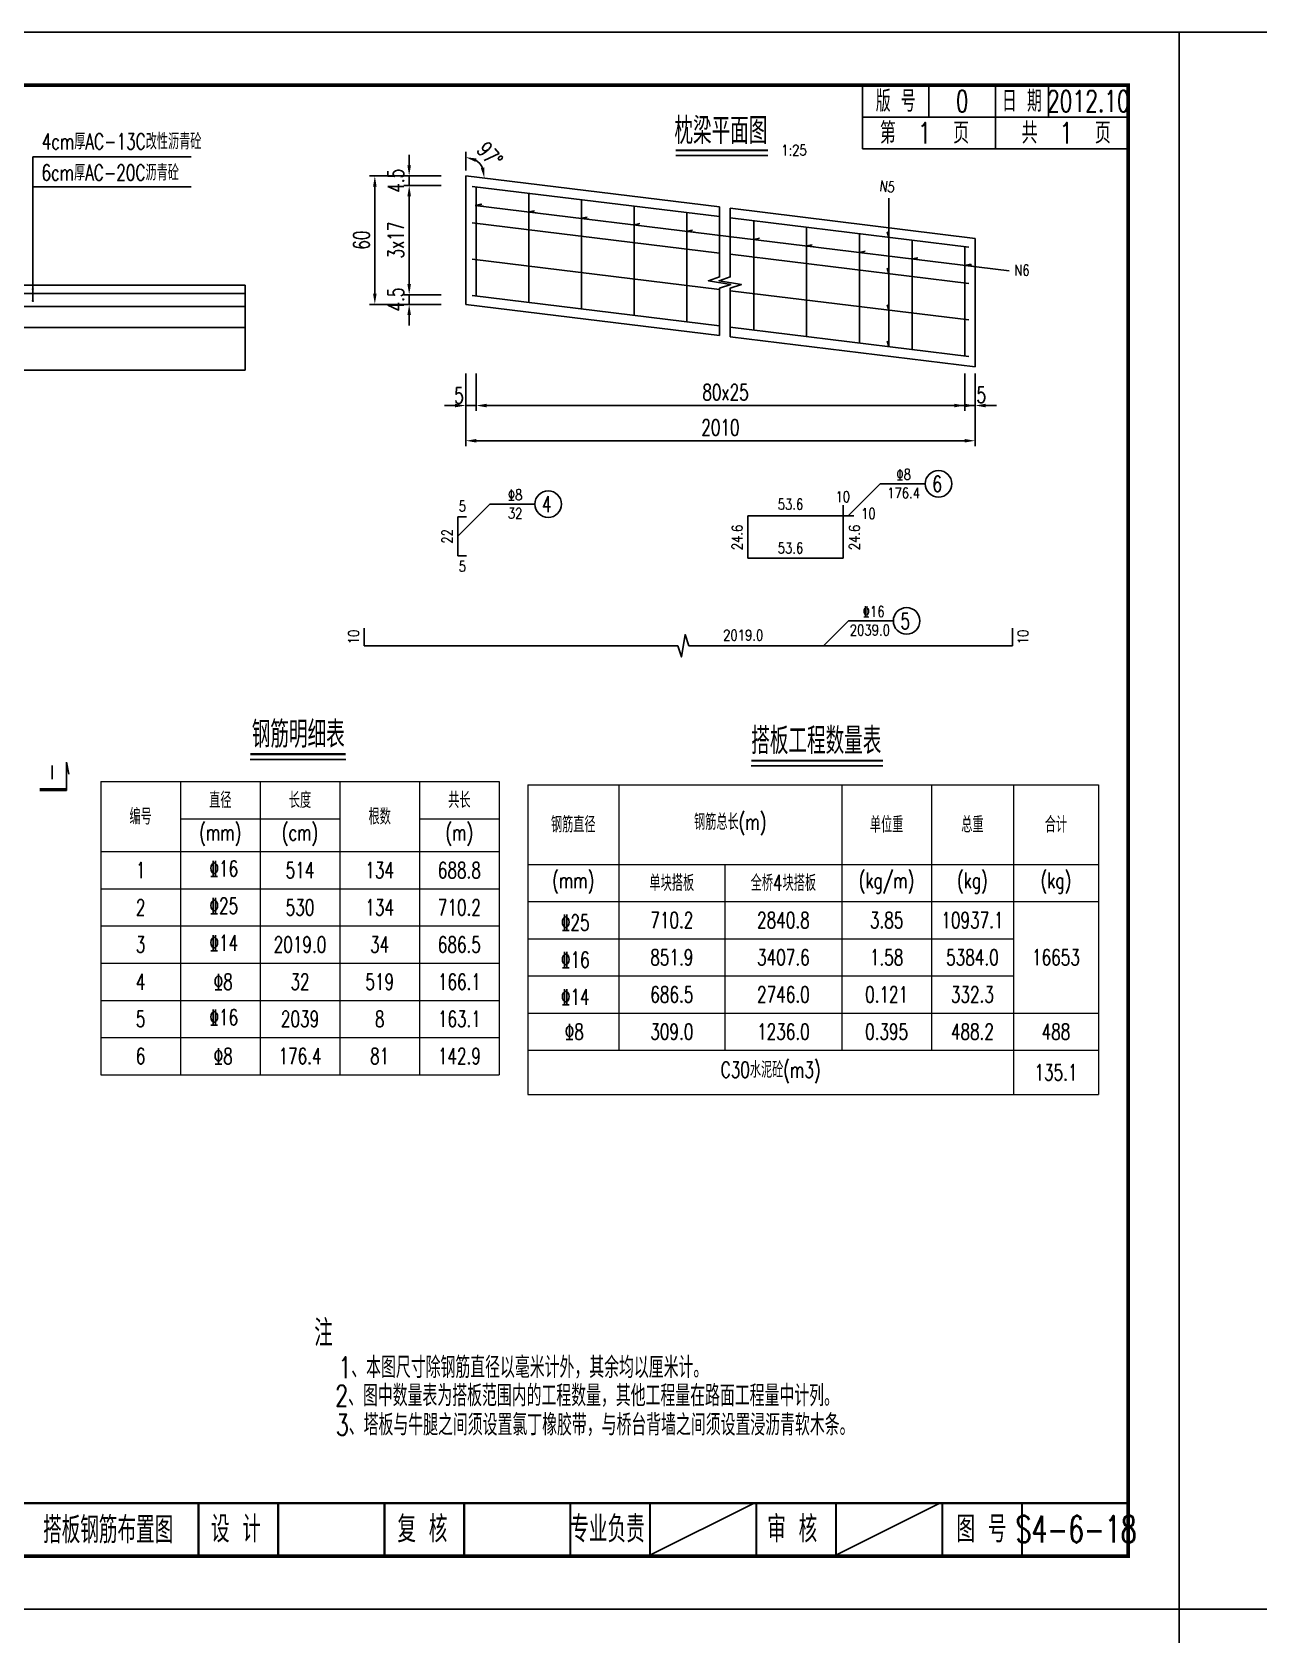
# Model space of a CAD drawing. Header units: millimetres. Extents: x -51 to 12129, y -1309 to -715.
# Drawn here: x 8133.4 to 8364.4, y -1016.5 to -714.7 of the extents above; entities that cross this region are included whole.
import ezdxf
from ezdxf.enums import TextEntityAlignment as Align

# ---------------------------------------------------------------- set-up
doc = ezdxf.new("R2010")
doc.units = ezdxf.units.MM
doc.header["$LTSCALE"] = 0.25
doc.layers.add('TEXT', color=7, linetype='Continuous', lineweight=18)
for name, color, linetype in [('TU_KUANG', 2, 'Continuous'), ('图框', 7, 'Continuous'), ('尺寸标注', 2, 'Continuous'), ('文字', 7, 'Continuous'), ('文字字符', 7, 'Continuous'), ('标注', 4, 'Continuous'), ('次轮廓线', 7, 'Continuous'), ('结构', 7, 'Continuous'), ('表格', 7, 'Continuous'), ('钢筋', 6, 'Continuous')]:
    doc.layers.add(name, color=color, linetype=linetype)
doc.styles.get("Standard").update_dxf_attribs({"font": 'simplex1.shx', "width": 0.7, "bigfont": 'hztxt.shx'})
doc.styles.add('TEXT', font='simplex1.shx', dxfattribs={"width": 0.7, "bigfont": 'hztxt.shx'})
doc.dimstyles.new('比例1：25', dxfattribs={"dimtxt": 3, "dimasz": 2, "dimexe": 1, "dimexo": 1, "dimgap": 1, "dimtad": 1, "dimdec": 1, "dimlfac": 2.5, "dimzin": 9, "dimdsep": 46, "dimtxsty": 'Standard', "dimcen": -0.09, "dimclrd": 4, "dimclre": 4, "dimclrt": 7, "dimaunit": 1, "dimadec": 0, "dimazin": 0, "dimtfac": 0.0005, "dimtdec": 1, "dimtix": 1, "dimtmove": 2, "dimatfit": 3, "dimfxl": 0, "dimtolj": 1, "dimtzin": 13, "dimarcsym": 0})

# ---------------------------------------------------------------- blocks, each defined once
blk = doc.blocks.new('*D2191')
at = {"layer": 'Defpoints', "color": 0}
for p in [(8215.05, -741.75), (8197.94, -765.93), (8215.05, -765.93)]:
    blk.add_point(p, dxfattribs=at)
at = {"layer": '标注', "color": 4, "lineweight": -2}
for p, q in [((8203.94, -741.75), (8196.94, -741.75)), ((8197.94, -743.75), (8197.94, -763.93)), ((8203.94, -765.93), (8196.94, -765.93))]:
    blk.add_line(p, q, dxfattribs=at)
at = {"layer": '标注', "color": 4}
for points in [[(8197.61, -743.75), (8198.27, -743.75), (8197.94, -741.75)], [(8197.61, -763.93), (8198.27, -763.93), (8197.94, -765.93)]]:
    blk.add_solid(points, dxfattribs=at)
at = {"layer": '标注', "color": 7, "insert": (8195.44, -753.84), "char_height": 3, "attachment_point": 5, "rotation": 90}
blk.add_mtext('\\A1;60', dxfattribs=at)
blk = doc.blocks.new('*D2149')
at = {"layer": 'Defpoints', "color": 0}
for p in [(8204.41, -741.75), (8215.05, -741.75), (8215.05, -743.56)]:
    blk.add_point(p, dxfattribs=at)
at = {"layer": '标注', "color": 4, "lineweight": -2}
for p, q in [((8204.41, -739.75), (8204.41, -737.75)), ((8210.41, -741.75), (8203.41, -741.75)), ((8204.41, -743.56), (8204.41, -741.75)), ((8210.41, -743.56), (8203.41, -743.56)), ((8204.41, -745.56), (8204.41, -747.56))]:
    blk.add_line(p, q, dxfattribs=at)
at = {"layer": '标注', "color": 4}
for points in [[(8204.07, -739.75), (8204.74, -739.75), (8204.41, -741.75)], [(8204.07, -745.56), (8204.74, -745.56), (8204.41, -743.56)]]:
    blk.add_solid(points, dxfattribs=at)
at = {"layer": '标注', "color": 7, "insert": (8201.91, -742.66), "char_height": 3, "attachment_point": 5, "rotation": 90}
blk.add_mtext('\\A1;4.5', dxfattribs=at)
blk = doc.blocks.new('*D2150')
at = {"layer": 'Defpoints', "color": 0}
for p in [(8215.05, -743.56), (8204.41, -764.12), (8215.05, -764.12)]:
    blk.add_point(p, dxfattribs=at)
at = {"layer": '标注', "color": 4, "lineweight": -2}
for p, q in [((8210.41, -743.56), (8203.41, -743.56)), ((8204.41, -745.56), (8204.41, -762.12)), ((8210.41, -764.12), (8203.41, -764.12))]:
    blk.add_line(p, q, dxfattribs=at)
at = {"layer": '标注', "color": 4}
for points in [[(8204.07, -745.56), (8204.74, -745.56), (8204.41, -743.56)], [(8204.07, -762.12), (8204.74, -762.12), (8204.41, -764.12)]]:
    blk.add_solid(points, dxfattribs=at)
at = {"layer": '标注', "color": 7, "insert": (8201.91, -753.84), "char_height": 3, "attachment_point": 5, "rotation": 90}
blk.add_mtext('\\A1;3x17', dxfattribs=at)
blk = doc.blocks.new('*D2151')
at = {"layer": 'Defpoints', "color": 0}
for p in [(8204.41, -765.93), (8215.05, -764.12), (8215.05, -765.93)]:
    blk.add_point(p, dxfattribs=at)
at = {"layer": '标注', "color": 4, "lineweight": -2}
for p, q in [((8204.41, -762.12), (8204.41, -760.12)), ((8210.41, -764.12), (8203.41, -764.12)), ((8210.41, -765.93), (8203.41, -765.93)), ((8204.41, -764.12), (8204.41, -765.93)), ((8204.41, -767.93), (8204.41, -769.93))]:
    blk.add_line(p, q, dxfattribs=at)
at = {"layer": '标注', "color": 4}
for points in [[(8204.07, -762.12), (8204.74, -762.12), (8204.41, -764.12)], [(8204.07, -767.93), (8204.74, -767.93), (8204.41, -765.93)]]:
    blk.add_solid(points, dxfattribs=at)
at = {"layer": '标注', "color": 7, "insert": (8201.91, -765.02), "char_height": 3, "attachment_point": 5, "rotation": 90}
blk.add_mtext('\\A1;4.5', dxfattribs=at)
blk = doc.blocks.new('*D2192')
at = {"layer": 'Defpoints', "color": 0}
for p in [(8215.05, -763.72), (8310.95, -765.59), (8310.95, -791.61)]:
    blk.add_point(p, dxfattribs=at)
at = {"layer": '标注', "color": 4, "lineweight": -2}
for p, q in [((8215.05, -785.61), (8215.05, -792.61)), ((8310.95, -785.61), (8310.95, -792.61)), ((8217.05, -791.61), (8308.95, -791.61))]:
    blk.add_line(p, q, dxfattribs=at)
at = {"layer": '标注', "color": 4}
for points in [[(8217.05, -791.28), (8217.05, -791.95), (8215.05, -791.61)], [(8308.95, -791.28), (8308.95, -791.95), (8310.95, -791.61)]]:
    blk.add_solid(points, dxfattribs=at)
at = {"layer": '标注', "color": 7, "insert": (8263, -789.11), "char_height": 3, "attachment_point": 5}
blk.add_mtext('\\A1;2010', dxfattribs=at)
blk = doc.blocks.new('*D2193')
at = {"layer": 'Defpoints', "color": 0}
for p in [(8215.05, -762.62), (8217, -762.62), (8217, -784.98)]:
    blk.add_point(p, dxfattribs=at)
at = {"layer": '标注', "color": 4, "lineweight": -2}
for p, q in [((8215.05, -778.98), (8215.05, -785.98)), ((8217, -778.98), (8217, -785.98)), ((8213.05, -784.98), (8211.05, -784.98)), ((8215.05, -784.98), (8217, -784.98)), ((8219, -784.98), (8221, -784.98))]:
    blk.add_line(p, q, dxfattribs=at)
at = {"layer": '标注', "color": 4}
for points in [[(8213.05, -784.65), (8213.05, -785.32), (8215.05, -784.98)], [(8219, -784.65), (8219, -785.32), (8217, -784.98)]]:
    blk.add_solid(points, dxfattribs=at)
at = {"layer": '标注', "color": 7, "insert": (8213.79, -783.09), "char_height": 3, "attachment_point": 5}
blk.add_mtext('\\A1;5', dxfattribs=at)
blk = doc.blocks.new('*D2194')
at = {"layer": 'Defpoints', "color": 0}
for p in [(8217, -764.36), (8310.95, -765.75), (8310.95, -784.98)]:
    blk.add_point(p, dxfattribs=at)
at = {"layer": '标注', "color": 4, "lineweight": -2}
for p, q in [((8217, -778.98), (8217, -785.98)), ((8310.95, -778.98), (8310.95, -785.98)), ((8219, -784.98), (8308.95, -784.98))]:
    blk.add_line(p, q, dxfattribs=at)
at = {"layer": '标注', "color": 4}
for points in [[(8219, -784.65), (8219, -785.32), (8217, -784.98)], [(8308.95, -784.65), (8308.95, -785.32), (8310.95, -784.98)]]:
    blk.add_solid(points, dxfattribs=at)
at = {"layer": '标注', "color": 7, "insert": (8263.97, -782.48), "char_height": 3, "attachment_point": 5}
blk.add_mtext('\\A1;80x25', dxfattribs=at)
blk = doc.blocks.new('*D2152')
at = {"layer": 'Defpoints', "color": 0}
for p in [(8309, -772.17), (8310.95, -773.79), (8309, -784.98)]:
    blk.add_point(p, dxfattribs=at)
at = {"layer": '标注', "color": 4, "lineweight": -2}
for p, q in [((8309, -778.98), (8309, -785.98)), ((8310.95, -778.98), (8310.95, -785.98)), ((8307, -784.98), (8305, -784.98)), ((8310.95, -784.98), (8309, -784.98)), ((8312.95, -784.98), (8314.95, -784.98))]:
    blk.add_line(p, q, dxfattribs=at)
at = {"layer": '标注', "color": 4}
for points in [[(8307, -784.65), (8307, -785.32), (8309, -784.98)], [(8312.95, -784.65), (8312.95, -785.32), (8310.95, -784.98)]]:
    blk.add_solid(points, dxfattribs=at)
at = {"layer": '标注', "color": 7, "insert": (8312.11, -782.98), "char_height": 3, "attachment_point": 5}
blk.add_mtext('\\A1;5', dxfattribs=at)
blk = doc.blocks.new('*D2195')
at = {"layer": 'Defpoints', "color": 0}
for p in [(8215.05, -741.75), (8215.05, -741.75), (8218.25, -740.24), (8262.85, -747.6), (8215.05, -765.93)]:
    blk.add_point(p, dxfattribs=at)
at = {"layer": '标注', "color": 4, "lineweight": -2}
blk.add_line((8215.05, -740.75), (8215.05, -737.22), dxfattribs=at)
blk.add_arc((8215.05, -741.75), 3.53, 25.9166, 57.1124, dxfattribs=at)
at = {"layer": '标注', "color": 4}
for points in [[(8216.88, -739.1), (8217.07, -738.46), (8215.05, -738.22)], [(8218.56, -740.15), (8217.9, -740.26), (8218.56, -742.18)]]:
    blk.add_solid(points, dxfattribs=at)
at = {"layer": '标注', "color": 7, "insert": (8219.57, -737.75), "char_height": 3, "attachment_point": 5, "rotation": 311.5145}
blk.add_mtext('\\A1;97°', dxfattribs=at)
blk = doc.blocks.new('series')
at = {"width": 0.75}
for tag, height, p in [('页码', 4, (-35, -19)), ('图名', 5, (-220, -282)), ('图号', 5, (-20, -282))]:
    blk.add_attdef(tag, text='', height=height, dxfattribs=at).set_placement(p, align=Align.MIDDLE_CENTER)
blk = doc.blocks.new('123')
at = {"layer": '图框', "color": 2}
blk.add_lwpolyline([(369.33, -1011.65), (369.33, -714.65), (-50.67, -714.65), (-50.67, -1011.65)], close=True, dxfattribs=at)

msp = doc.modelspace()

# ---------------------------------------------------------------- linework, layer by layer
for p, q in [((8174.49561, -851.63713), (8192.46948, -851.63713)), ((8268.81089, -852.85286), (8293.59251, -852.85286)), ((8249.33091, -1001.65472), (8269.33091, -991.65472)), ((8284.33091, -1001.65472), (8304.33091, -991.65472))]:
    msp.add_line(p, q)
at = {"const_width": 0.7}
msp.add_lwpolyline([(7959.75412, -1001.65472), (8339.75412, -1001.65472), (8339.75412, -724.65472), (7959.75412, -724.65472)], close=True, dxfattribs=at)
at = {"const_width": 0.4}
for points in [[(8174.49561, -850.63713), (8192.46948, -850.63713)], [(8268.81089, -851.85286), (8293.59251, -851.85286)], [(7959.75412, -991.65472), (8339.75412, -991.65472)], [(8234.75412, -1001.65472), (8234.75412, -991.65472)], [(8249.75412, -1001.65472), (8249.75412, -991.65472)], [(8269.75412, -1001.65472), (8269.75412, -991.65472)], [(8284.75412, -1001.65472), (8284.75412, -991.65472)], [(8304.75412, -1001.65472), (8304.75412, -991.65472)], [(8319.75412, -1001.65472), (8319.75412, -991.65472)]]:
    msp.add_lwpolyline(points, dxfattribs=at)
at = {"layer": '图框', "const_width": 0.4}
for points in [[(8164.75412, -1001.65472), (8164.75412, -991.65472)], [(8179.75412, -1001.65472), (8179.75412, -991.65472)], [(8199.75412, -1001.65472), (8199.75412, -991.65472)], [(8214.75412, -1001.65472), (8214.75412, -991.65472)], [(8234.75412, -1001.65472), (8234.75412, -991.65472)]]:
    msp.add_lwpolyline(points, dxfattribs=at)
at = {"layer": '尺寸标注', "color": 4, "linetype": 'Continuous'}
for centre in [(8133.58017, -763.07023), (8133.57676, -765.27128)]:
    msp.add_circle(centre, 0.1, dxfattribs=at)
at = {"layer": '文字'}
msp.add_line((8254.58027, -737.91748), (8271.94763, -737.91748), dxfattribs=at)
at = {"layer": '文字', "const_width": 0.4}
msp.add_lwpolyline([(8254.58027, -736.91748), (8271.94763, -736.91748)], dxfattribs=at)
at = {"layer": '文字'}
for centre in [(8304.0566, -799.72089), (8230.57354, -803.54259), (8298.05168, -825.53878)]:
    msp.add_circle(centre, 2.5, dxfattribs=at)
at = {"layer": '标注'}
for p, q in [((8133.57606, -765.37127), (8133.57606, -738.13964)), ((8216.79967, -747.29206), (8217.86673, -747.0747)), ((8216.79967, -747.29206), (8317.36136, -759.61492)), ((8216.79967, -747.29206), (8218.18589, -747.46226)), ((8216.99967, -747.29206), (8218.06673, -747.0747)), ((8216.99967, -747.29206), (8218.38589, -747.46226)), ((8226.92513, -748.51075), (8227.99219, -748.29339)), ((8226.92513, -748.51075), (8228.31136, -748.68096)), ((8294.71903, -745.90712), (8294.71903, -773.87511)), ((8236.85059, -749.72944), (8237.91765, -749.51209)), ((8236.85059, -749.72944), (8238.23682, -749.89965)), ((8246.77605, -750.94814), (8247.84311, -750.73078)), ((8246.77605, -750.94814), (8248.16228, -751.11834)), ((8256.70151, -752.16683), (8257.76857, -751.94947)), ((8256.70151, -752.16683), (8258.08774, -752.33704)), ((8269.30087, -753.71384), (8270.36793, -753.49648)), ((8269.30087, -753.71384), (8270.6871, -753.88404)), ((8294.71903, -753.32191), (8294.37325, -752.28929)), ((8294.71903, -753.32191), (8294.71903, -751.92527)), ((8279.22633, -754.93253), (8280.29339, -754.71517)), ((8279.22633, -754.93253), (8280.61256, -755.10274)), ((8289.15179, -756.15122), (8290.21886, -755.93387)), ((8289.15179, -756.15122), (8290.53802, -756.32143)), ((8299.07725, -757.36992), (8300.14432, -757.15256)), ((8299.07725, -757.36992), (8300.46348, -757.54012)), ((8294.71903, -760.17297), (8294.37325, -759.14035)), ((8309.00272, -758.58861), (8310.06978, -758.37125)), ((8309.00272, -758.58861), (8310.38894, -758.75882)), ((8309.20272, -758.61317), (8310.26978, -758.39581)), ((8309.20272, -758.61317), (8310.58894, -758.78337)), ((8294.71903, -767.02404), (8294.37325, -765.99142)), ((8294.71903, -773.87511), (8294.37325, -772.84249)), ((8287.04525, -805.77375), (8293.09811, -799.72089)), ((8293.09811, -799.72089), (8301.5566, -799.72089)), ((8213.56219, -809.59546), (8219.61505, -803.54259)), ((8219.61505, -803.54259), (8228.07354, -803.54259)), ((8282.40975, -830.22223), (8287.0932, -825.53878)), ((8287.0932, -825.53878), (8295.55168, -825.53878))]:
    msp.add_line(p, q, dxfattribs=at)
at = {"layer": '标注', "linetype": 'Continuous'}
for p, q in [((8133.57606, -738.13964), (8163.36262, -738.13964)), ((8133.57606, -738.13964), (8163.36262, -738.13964)), ((8133.57606, -743.80147), (8163.36262, -743.80147)), ((8133.57606, -743.80147), (8163.36262, -743.80147))]:
    msp.add_line(p, q, dxfattribs=at)
at = {"layer": '次轮廓线'}
for p, q in [((8289.75412, -736.65472), (8289.75412, -724.65472)), ((8302.25412, -730.65472), (8302.25412, -724.65472)), ((8314.75412, -730.65472), (8314.75412, -724.65472)), ((8324.75412, -730.65472), (8324.75412, -724.65472)), ((8289.75412, -730.65472), (8339.75412, -730.65472)), ((8314.75412, -736.65472), (8314.75412, -730.65472)), ((8289.75412, -736.65472), (8339.75412, -736.65472)), ((8215.05278, -741.75116), (8262.84847, -747.59518)), ((8215.05278, -741.75116), (8215.05278, -765.9314)), ((8264.84847, -747.84075), (8310.9496, -753.50125)), ((8310.9496, -753.50125), (8310.9496, -777.68149)), ((8215.05278, -765.9314), (8262.84847, -771.77541)), ((8264.84847, -772.02098), (8310.9496, -777.68149))]:
    msp.add_line(p, q, dxfattribs=at)
at = {"layer": '次轮廓线', "ltscale": 2}
for points in [[(8262.84847, -747.59518), (8262.84847, -760.77029), (8260.74847, -761.47029), (8264.94847, -762.17029), (8262.84847, -762.87029), (8262.84847, -771.77541)], [(8264.84847, -747.84075), (8264.84847, -760.77029), (8262.74847, -761.47029), (8266.94847, -762.17029), (8264.84847, -762.87029), (8264.84847, -772.02098)], [(8254.95361, -830.22223), (8255.65361, -832.32223), (8256.35361, -828.12223), (8257.05361, -830.22223)]]:
    msp.add_lwpolyline(points, dxfattribs=at)
at = {"layer": '结构'}
for p, q in [((8049.84535, -762.31409), (8173.56139, -762.31409)), ((8173.56139, -762.31409), (8173.56139, -778.31413)), ((8049.84535, -763.91413), (8173.56139, -763.91413)), ((8049.84535, -766.31413), (8173.56139, -766.31413)), ((8113.56139, -770.31413), (8173.56139, -770.31413)), ((8113.56139, -778.31413), (8173.56139, -778.31413))]:
    msp.add_line(p, q, dxfattribs=at)
at = {"layer": '表格', "color": 1, "lineweight": 0}
for p, q in [((8146.35815, -855.78391), (8161.35815, -855.78391)), ((8146.35815, -855.78391), (8146.35815, -862.78391)), ((8161.35815, -855.78391), (8176.35815, -855.78391)), ((8176.35815, -855.78391), (8191.35815, -855.78391)), ((8191.35815, -855.78391), (8206.35815, -855.78391)), ((8206.35815, -855.78391), (8221.35815, -855.78391)), ((8221.35815, -855.78391), (8221.35815, -862.78391)), ((8226.76363, -856.38682), (8243.84815, -856.38682)), ((8226.76363, -856.38682), (8226.76363, -871.38682)), ((8243.84815, -856.38682), (8263.84815, -856.38682)), ((8263.84815, -856.38682), (8285.84815, -856.38682)), ((8285.84815, -856.38682), (8302.71396, -856.38682)), ((8302.71396, -856.38682), (8318.15214, -856.38682)), ((8318.15214, -856.38682), (8334.1685, -856.38682)), ((8334.1685, -856.38682), (8334.1685, -871.38682)), ((8146.35815, -862.78391), (8146.35815, -868.98391)), ((8221.35815, -862.78391), (8221.35815, -868.98391)), ((8146.35815, -868.98391), (8146.35815, -875.98391)), ((8221.35815, -868.98391), (8221.35815, -875.98391)), ((8226.76363, -871.38682), (8226.76363, -878.38682)), ((8334.1685, -871.38682), (8334.1685, -878.38682)), ((8146.35815, -875.98391), (8146.35815, -882.98391)), ((8221.35815, -875.98391), (8221.35815, -882.98391)), ((8226.76363, -878.38682), (8226.76363, -885.38682)), ((8334.1685, -878.38682), (8334.1685, -885.38682)), ((8146.35815, -882.98391), (8146.35815, -889.98391)), ((8221.35815, -882.98391), (8221.35815, -889.98391)), ((8226.76363, -885.38682), (8226.76363, -892.38682)), ((8334.1685, -885.38682), (8334.1685, -892.38682)), ((8146.35815, -889.98391), (8146.35815, -896.98391)), ((8221.35815, -889.98391), (8221.35815, -896.98391)), ((8226.76363, -892.38682), (8226.76363, -899.38682)), ((8334.1685, -892.38682), (8334.1685, -899.38682)), ((8146.35815, -896.98391), (8146.35815, -903.98391)), ((8221.35815, -896.98391), (8221.35815, -903.98391)), ((8226.76363, -899.38682), (8226.76363, -906.38682)), ((8334.1685, -899.38682), (8334.1685, -906.38682)), ((8146.35815, -903.98391), (8146.35815, -910.98391)), ((8221.35815, -903.98391), (8221.35815, -910.98391)), ((8226.76363, -906.38682), (8226.76363, -914.72015)), ((8334.1685, -906.38682), (8334.1685, -914.72015)), ((8146.35815, -910.98391), (8161.35815, -910.98391)), ((8161.35815, -910.98391), (8176.35815, -910.98391)), ((8176.35815, -910.98391), (8191.35815, -910.98391)), ((8191.35815, -910.98391), (8206.35815, -910.98391)), ((8206.35815, -910.98391), (8221.35815, -910.98391)), ((8226.76363, -914.72015), (8243.84815, -914.72015)), ((8243.84815, -914.72015), (8263.84815, -914.72015)), ((8263.84815, -914.72015), (8285.84815, -914.72015)), ((8285.84815, -914.72015), (8302.71396, -914.72015)), ((8302.71396, -914.72015), (8318.15214, -914.72015)), ((8318.15214, -914.72015), (8334.1685, -914.72015))]:
    msp.add_line(p, q, dxfattribs=at)
at = {"layer": '表格', "lineweight": 0}
for p, q in [((8161.35815, -855.78391), (8161.35815, -862.78391)), ((8176.35815, -855.78391), (8176.35815, -862.78391)), ((8191.35815, -855.78391), (8191.35815, -862.78391)), ((8206.35815, -855.78391), (8206.35815, -862.78391)), ((8243.84815, -856.38682), (8243.84815, -871.38682)), ((8285.84815, -856.38682), (8285.84815, -871.38682)), ((8302.71396, -856.38682), (8302.71396, -871.38682)), ((8318.15214, -856.38682), (8318.15214, -871.38682)), ((8161.35815, -862.78391), (8176.35815, -862.78391)), ((8161.35815, -862.78391), (8161.35815, -868.98391)), ((8176.35815, -862.78391), (8191.35815, -862.78391)), ((8176.35815, -862.78391), (8176.35815, -868.98391)), ((8191.35815, -862.78391), (8191.35815, -868.98391)), ((8206.35815, -862.78391), (8221.35815, -862.78391)), ((8206.35815, -862.78391), (8206.35815, -868.98391)), ((8146.35815, -868.98391), (8161.35815, -868.98391)), ((8161.35815, -868.98391), (8176.35815, -868.98391)), ((8161.35815, -868.98391), (8161.35815, -875.98391)), ((8176.35815, -868.98391), (8191.35815, -868.98391)), ((8176.35815, -868.98391), (8176.35815, -875.98391)), ((8191.35815, -868.98391), (8206.35815, -868.98391)), ((8191.35815, -868.98391), (8191.35815, -875.98391)), ((8206.35815, -868.98391), (8221.35815, -868.98391)), ((8206.35815, -868.98391), (8206.35815, -875.98391)), ((8226.76363, -871.38682), (8243.84815, -871.38682)), ((8243.84815, -871.38682), (8263.84815, -871.38682)), ((8243.84815, -871.38682), (8243.84815, -878.38682)), ((8263.84815, -871.38682), (8285.84815, -871.38682)), ((8263.84815, -871.38682), (8263.84815, -878.38682)), ((8285.84815, -871.38682), (8302.71396, -871.38682)), ((8285.84815, -871.38682), (8285.84815, -878.38682)), ((8302.71396, -871.38682), (8318.15214, -871.38682)), ((8302.71396, -871.38682), (8302.71396, -878.38682)), ((8318.15214, -871.38682), (8334.1685, -871.38682)), ((8318.15214, -871.38682), (8318.15214, -878.38682)), ((8146.35815, -875.98391), (8161.35815, -875.98391)), ((8161.35815, -875.98391), (8176.35815, -875.98391)), ((8161.35815, -875.98391), (8161.35815, -882.98391)), ((8176.35815, -875.98391), (8191.35815, -875.98391)), ((8176.35815, -875.98391), (8176.35815, -882.98391)), ((8191.35815, -875.98391), (8206.35815, -875.98391)), ((8191.35815, -875.98391), (8191.35815, -882.98391)), ((8206.35815, -875.98391), (8221.35815, -875.98391)), ((8206.35815, -875.98391), (8206.35815, -882.98391)), ((8226.76363, -878.38682), (8243.84815, -878.38682)), ((8243.84815, -878.38682), (8263.84815, -878.38682)), ((8243.84815, -878.38682), (8243.84815, -885.38682)), ((8263.84815, -878.38682), (8285.84815, -878.38682)), ((8263.84815, -878.38682), (8263.84815, -885.38682)), ((8285.84815, -878.38682), (8302.71396, -878.38682)), ((8285.84815, -878.38682), (8285.84815, -885.38682)), ((8302.71396, -878.38682), (8318.15214, -878.38682)), ((8302.71396, -878.38682), (8302.71396, -885.38682)), ((8318.15214, -878.38682), (8334.1685, -878.38682)), ((8318.15214, -878.38682), (8318.15214, -885.38682)), ((8146.35815, -882.98391), (8161.35815, -882.98391)), ((8161.35815, -882.98391), (8176.35815, -882.98391)), ((8161.35815, -882.98391), (8161.35815, -889.98391)), ((8176.35815, -882.98391), (8191.35815, -882.98391)), ((8176.35815, -882.98391), (8176.35815, -889.98391)), ((8191.35815, -882.98391), (8206.35815, -882.98391)), ((8191.35815, -882.98391), (8191.35815, -889.98391)), ((8206.35815, -882.98391), (8221.35815, -882.98391)), ((8206.35815, -882.98391), (8206.35815, -889.98391)), ((8226.76363, -885.38682), (8243.84815, -885.38682)), ((8243.84815, -885.38682), (8263.84815, -885.38682)), ((8243.84815, -885.38682), (8243.84815, -892.38682)), ((8263.84815, -885.38682), (8285.84815, -885.38682)), ((8263.84815, -885.38682), (8263.84815, -892.38682)), ((8285.84815, -885.38682), (8302.71396, -885.38682)), ((8285.84815, -885.38682), (8285.84815, -892.38682)), ((8302.71396, -885.38682), (8318.15214, -885.38682)), ((8302.71396, -885.38682), (8302.71396, -892.38682)), ((8318.15214, -885.38682), (8318.15214, -892.38682)), ((8146.35815, -889.98391), (8161.35815, -889.98391)), ((8161.35815, -889.98391), (8176.35815, -889.98391)), ((8161.35815, -889.98391), (8161.35815, -896.98391)), ((8176.35815, -889.98391), (8191.35815, -889.98391)), ((8176.35815, -889.98391), (8176.35815, -896.98391)), ((8191.35815, -889.98391), (8206.35815, -889.98391)), ((8191.35815, -889.98391), (8191.35815, -896.98391)), ((8206.35815, -889.98391), (8221.35815, -889.98391)), ((8206.35815, -889.98391), (8206.35815, -896.98391)), ((8226.76363, -892.38682), (8243.84815, -892.38682)), ((8243.84815, -892.38682), (8263.84815, -892.38682)), ((8243.84815, -892.38682), (8243.84815, -899.38682)), ((8263.84815, -892.38682), (8285.84815, -892.38682)), ((8263.84815, -892.38682), (8263.84815, -899.38682)), ((8285.84815, -892.38682), (8302.71396, -892.38682)), ((8285.84815, -892.38682), (8285.84815, -899.38682)), ((8302.71396, -892.38682), (8318.15214, -892.38682)), ((8302.71396, -892.38682), (8302.71396, -899.38682)), ((8318.15214, -892.38682), (8318.15214, -899.38682)), ((8146.35815, -896.98391), (8161.35815, -896.98391)), ((8161.35815, -896.98391), (8176.35815, -896.98391)), ((8161.35815, -896.98391), (8161.35815, -903.98391)), ((8176.35815, -896.98391), (8191.35815, -896.98391)), ((8176.35815, -896.98391), (8176.35815, -903.98391)), ((8191.35815, -896.98391), (8206.35815, -896.98391)), ((8191.35815, -896.98391), (8191.35815, -903.98391)), ((8206.35815, -896.98391), (8221.35815, -896.98391)), ((8206.35815, -896.98391), (8206.35815, -903.98391)), ((8226.76363, -899.38682), (8243.84815, -899.38682)), ((8263.84815, -899.38682), (8285.84815, -899.38682)), ((8285.84815, -899.38682), (8302.71396, -899.38682)), ((8285.84815, -899.38682), (8285.84815, -906.38682)), ((8302.71396, -899.38682), (8318.15214, -899.38682)), ((8302.71396, -899.38682), (8302.71396, -906.38682)), ((8318.15214, -899.38682), (8334.1685, -899.38682)), ((8318.15214, -899.38682), (8318.15214, -906.38682)), ((8146.35815, -903.98391), (8161.35815, -903.98391)), ((8161.35815, -903.98391), (8176.35815, -903.98391)), ((8161.35815, -903.98391), (8161.35815, -910.98391)), ((8176.35815, -903.98391), (8191.35815, -903.98391)), ((8176.35815, -903.98391), (8176.35815, -910.98391)), ((8191.35815, -903.98391), (8206.35815, -903.98391)), ((8191.35815, -903.98391), (8191.35815, -910.98391)), ((8206.35815, -903.98391), (8221.35815, -903.98391)), ((8206.35815, -903.98391), (8206.35815, -910.98391)), ((8226.76363, -906.38682), (8243.84815, -906.38682)), ((8243.84815, -906.38682), (8263.84815, -906.38682)), ((8263.84815, -906.38682), (8285.84815, -906.38682)), ((8285.84815, -906.38682), (8302.71396, -906.38682)), ((8302.71396, -906.38682), (8318.15214, -906.38682)), ((8318.15214, -906.38682), (8334.1685, -906.38682)), ((8318.15214, -906.38682), (8318.15214, -914.72015))]:
    msp.add_line(p, q, dxfattribs=at)
at = {"layer": '表格', "color": 7, "lineweight": 0}
for p, q in [((8243.84815, -899.38682), (8263.84815, -899.38682)), ((8243.84815, -899.38682), (8243.84815, -906.38682)), ((8263.84815, -899.38682), (8263.84815, -906.38682))]:
    msp.add_line(p, q, dxfattribs=at)
at = {"layer": '钢筋'}
for p, q in [((8216.24384, -743.71092), (8262.84847, -749.40869)), ((8216.99967, -743.77917), (8216.99967, -764.33237)), ((8216.99967, -743.77917), (8216.99967, -764.33237)), ((8216.99967, -743.77917), (8216.99967, -764.33237)), ((8226.92513, -744.99786), (8226.92513, -765.55106)), ((8236.85059, -746.21656), (8236.85059, -766.76976)), ((8246.77605, -747.43525), (8246.77605, -767.98845)), ((8216.24384, -750.56199), (8262.84847, -756.25976)), ((8256.70151, -748.65394), (8256.70151, -769.20714)), ((8264.84847, -749.65426), (8309.75854, -755.16853)), ((8269.30087, -750.20095), (8269.30087, -770.75415)), ((8279.22633, -751.41964), (8279.22633, -771.97284)), ((8289.15179, -752.63834), (8289.15179, -773.19154)), ((8299.07725, -753.85703), (8299.07725, -774.41023)), ((8216.24384, -757.41306), (8262.84847, -763.11083)), ((8264.84847, -756.50533), (8309.75854, -762.01959)), ((8309.00272, -755.07572), (8309.00272, -775.62892)), ((8309.00272, -755.07572), (8309.00272, -775.62892)), ((8309.00272, -755.10028), (8309.00272, -775.65348)), ((8264.84847, -763.3564), (8309.75854, -768.87066)), ((8216.24384, -764.26412), (8262.84847, -769.96189)), ((8264.84847, -770.20746), (8309.75854, -775.72173)), ((8268.15671, -813.73941), (8268.15671, -805.77375)), ((8268.15671, -805.77375), (8288.08616, -805.77375)), ((8286.0993, -803.73941), (8286.0993, -813.73941)), ((8215.22886, -805.92879), (8213.56219, -805.92879)), ((8213.56219, -805.92879), (8213.56219, -813.26212)), ((8213.56219, -813.26212), (8215.22886, -813.26212)), ((8286.0993, -813.73941), (8268.15671, -813.73941)), ((8195.95361, -830.22223), (8195.95361, -826.8889)), ((8317.95361, -830.22223), (8317.95361, -826.8889)), ((8195.95361, -830.22223), (8254.95361, -830.22223)), ((8257.05361, -830.22223), (8317.95361, -830.22223)), ((8139.89356, -857.44776), (8139.89356, -852.14776)), ((8139.89356, -852.14776), (8140.34488, -854.37668)), ((8134.89356, -857.14776), (8139.89356, -857.14776)), ((8134.89356, -857.44776), (8139.89356, -857.44776))]:
    msp.add_line(p, q, dxfattribs=at)

# ---------------------------------------------------------------- block references
ref = msp.add_blockref('series', (8349.75412, -714.65472))
ref.add_attrib('页码', '第  1  页    共  1  页', dxfattribs={"height": 4, "width": 0.75}).set_placement((8314.75412, -733.65472), align=Align.MIDDLE_CENTER)
at = {"layer": '标注'}
for p in [(7980, 0), (8400, 0), (7980, -297), (8400, -297)]:
    msp.add_blockref('123', p, dxfattribs=at)

# ---------------------------------------------------------------- texts
at = {"width": 0.7}
msp.add_text('注', height=5, dxfattribs=at).set_placement((8188.2886, -959.3633), align=Align.MIDDLE)
for s, p in [('2、图中数量表为搭板范围内的工程数量，其他工程量在路面工程量中计列。', (8190.51007, -973.42243)), ('3、塔板与牛腿之间须设置氯丁橡胶带，与桥台背墙之间须设置浸沥青软木条。', (8190.63631, -978.9235))]:
    msp.add_text(s, height=4, dxfattribs=at).set_placement(p)
for s, p in [('专业负责', (8241.74435, -996.56013)), ('审 核', (8276.51815, -996.56013)), ('图 号', (8312.13732, -996.56013)), ('S4-6-18', (8329.95697, -996.56014))]:
    msp.add_text(s, height=5, dxfattribs=at).set_placement(p, align=Align.MIDDLE_CENTER)
at = {"insert": (8191.1088, -964.10079), "char_height": 4, "width": 120.6, "attachment_point": 1}
msp.add_mtext('1、本图尺寸除钢筋直径以毫米计外，其余均以厘米计。', dxfattribs=at)
at = {"layer": 'TEXT', "linetype": 'Continuous', "style": 'TEXT', "width": 0.8}
for s, rotation, p in [('N5', 353, (8292.84415, -744.56127)), ('N6', 0.2327562, (8318.33273, -760.50689))]:
    msp.add_text(s, height=2, rotation=rotation, dxfattribs=at).set_placement(p)
at = {"layer": 'TEXT', "style": 'TEXT', "width": 0.8}
for s, p in [('%%1318', (8297.48899, -798.95261)), ('%%1318', (8224.35706, -802.77431)), ('176.4', (8297.48899, -802.45261)), ('32', (8224.35706, -806.27431)), ('%%13216', (8291.83521, -824.7705)), ('2039.0', (8291.12886, -828.2705))]:
    msp.add_text(s, height=2, dxfattribs=at).set_placement(p, align=Align.CENTER)
at = {"layer": 'TEXT', "text_generation_flag": 2}
msp.add_text('Ⅰ', height=3, dxfattribs=at).set_placement((8137.20299, -854.14776), align=Align.MIDDLE)
at = {"layer": 'TU_KUANG', "color": 7, "style": 'TEXT', "width": 0.8}
for s, p in [('53.6', (8273.79115, -804.5699)), ('10', (8284.66445, -803.14573)), ('10', (8289.47775, -806.32528)), ('53.6', (8273.79115, -812.81741))]:
    msp.add_text(s, height=2, dxfattribs=at).set_placement(p)
for p in [(8267.14961, -812.20718), (8289.23059, -812.20718)]:
    msp.add_text('24.6', height=2, rotation=90, dxfattribs=at).set_placement(p)
at = {"layer": '图框', "width": 0.7}
msp.add_text('K0+343.4小桥  搭板钢筋布置图', height=5, dxfattribs=at).set_placement((8130.07177, -996.45472), align=Align.MIDDLE)
for s, p in [('设 计', (8171.79879, -996.56013)), ('复 核', (8206.8936, -996.56013))]:
    msp.add_text(s, height=5, dxfattribs=at).set_placement(p, align=Align.MIDDLE_CENTER)
at = {"layer": '尺寸标注', "color": 7, "linetype": 'Continuous', "width": 0.7}
for s, p in [('4cm厚AC-13C改性沥青砼', (8135.25085, -736.75206)), ('6cm厚AC-20C沥青砼', (8135.20513, -742.62063))]:
    msp.add_text(s, height=3, dxfattribs=at).set_placement(p)
at = {"layer": '尺寸标注', "color": 7, "style": 'TEXT', "width": 0.8}
msp.add_text('1:25', height=2, dxfattribs=at).set_placement((8274.45158, -737.89098))
at = {"layer": '文字', "width": 0.7}
for s, height, p in [('版 号', 4, (8296.00412, -727.65472)), ('0', 4, (8308.50412, -727.65472)), ('日 期', 4, (8319.75412, -727.65472)), ('2012.10', 4, (8332.25412, -727.65472)), ('枕梁平面图', 5, (8263.08998, -733.24734)), ('6', 3, (8303.80316, -799.74487)), ('4', 3, (8230.3201, -803.56657)), ('5', 3, (8297.79825, -825.56276))]:
    msp.add_text(s, height=height, dxfattribs=at).set_placement(p, align=Align.MIDDLE_CENTER)
at = {"layer": '文字', "color": 7, "width": 0.7}
for s, p in [('钢筋明细表', (8183.52895, -846.90211)), ('搭板工程数量表', (8281.04476, -848.11783))]:
    msp.add_text(s, height=5, dxfattribs=at).set_placement(p, align=Align.MIDDLE_CENTER)
at = {"layer": '文字字符', "style": 'TEXT', "width": 0.8}
for s, p in [('5', (8214.39552, -803.92879)), ('5', (8214.39552, -815.26212)), ('2019.0', (8267.28713, -828.22223))]:
    msp.add_text(s, height=2, dxfattribs=at).set_placement(p, align=Align.MIDDLE)
for s, p in [('22', (8211.56219, -809.59546)), ('10', (8193.95361, -828.55556)), ('10', (8319.95361, -828.55556))]:
    msp.add_text(s, height=2, rotation=90, dxfattribs=at).set_placement(p, align=Align.MIDDLE)
at = {"layer": '表格', "width": 0.7}
for s, p in [('%%13216', (8166.82, -873.68391)), ('%%13225', (8166.82, -880.68391)), ('%%13225', (8232.97372, -883.84805)), ('%%13214', (8166.82, -887.68391)), ('%%13216', (8232.97372, -890.84805)), ('%%1318', (8167.59815, -894.98391)), ('%%13214', (8232.97372, -897.84805)), ('%%13216', (8166.82, -901.68391)), ('%%1318', (8233.68055, -904.38682)), ('%%1318', (8167.59815, -908.98391))]:
    msp.add_text(s, height=3, dxfattribs=at).set_placement(p)
at = {"layer": '表格', "char_height": 3, "attachment_point": 5}
for s, insert, width in [('直径', (8168.85815, -859.28391), 12), ('长度', (8183.85815, -859.28391), 12), ('共长', (8213.85815, -859.28391), 12), ('编号', (8153.85815, -862.38391), 12), ('根数', (8198.85815, -862.38391), 12), ('钢筋直径', (8235.30589, -863.88682), 14.0845172), ('钢筋总长(m)', (8264.84815, -863.88682), 39), ('单位重', (8294.28106, -863.88682), 13.8658141), ('总重', (8310.43305, -863.88682), 12.4381792), ('合计', (8326.16032, -863.88682), 13.0163577), ('(mm)', (8168.85815, -865.88391), 12), ('(cm)', (8183.85815, -865.88391), 12), ('(m)', (8213.85815, -865.88391), 12), ('1', (8153.85815, -872.48391), 12), ('514', (8183.85815, -872.48391), 12), ('134', (8198.85815, -872.48391), 12), ('688.8', (8213.85815, -872.48391), 12), ('(mm)', (8235.30589, -874.88682), 14.0845172), ('单块搭板', (8253.84815, -874.88682), 17), ('全桥4块搭板', (8274.84815, -874.88682), 19), ('(kg/m)', (8294.28106, -874.88682), 13.8658141), ('(kg)', (8310.43305, -874.88682), 12.4381792), ('(kg)', (8326.16032, -874.88682), 13.0163577), ('2', (8153.85815, -879.48391), 12), ('530', (8183.85815, -879.48391), 12), ('134', (8198.85815, -879.48391), 12), ('710.2', (8213.85815, -879.48391), 12), ('710.2', (8253.84815, -881.88682), 17), ('2840.8', (8274.84815, -881.88682), 19), ('3.85', (8294.28106, -881.88682), 13.8658141), ('10937.1', (8310.43305, -881.88682), 12.4381792), ('3', (8153.85815, -886.48391), 12), ('2019.0', (8183.85815, -886.48391), 12), ('34', (8198.85815, -886.48391), 12), ('686.5', (8213.85815, -886.48391), 12), ('851.9', (8253.84815, -888.88682), 17), ('3407.6', (8274.84815, -888.88682), 19), ('1.58', (8294.28106, -888.88682), 13.8658141), ('5384.0', (8310.43305, -888.88682), 12.4381792), ('16653', (8326.16032, -888.88682), 13.0163577), ('4', (8153.85815, -893.48391), 12), ('32', (8183.85815, -893.48391), 12), ('519', (8198.85815, -893.48391), 12), ('166.1', (8213.85815, -893.48391), 12), ('686.5', (8253.84815, -895.88682), 17), ('2746.0', (8274.84815, -895.88682), 19), ('0.121', (8294.28106, -895.88682), 13.8658141), ('332.3', (8310.43305, -895.88682), 12.4381792), ('5', (8153.85815, -900.48391), 12), ('2039', (8183.85815, -900.48391), 12), ('8', (8198.85815, -900.48391), 12), ('163.1', (8213.85815, -900.48391), 12), ('309.0', (8253.84815, -902.88682), 17), ('1236.0', (8274.84815, -902.88682), 19), ('0.395', (8294.28106, -902.88682), 13.8658141), ('488.2', (8310.43305, -902.88682), 12.4381792), ('488', (8326.16032, -902.88682), 13.0163577), ('6', (8153.85815, -907.48391), 12), ('176.4', (8183.85815, -907.48391), 12), ('81', (8198.85815, -907.48391), 12), ('142.9', (8213.85815, -907.48391), 12), ('C30水泥砼(m3)', (8272.45789, -910.55349), 88.3885105), ('135.1', (8326.16032, -910.55349), 13.0163577)]:
    msp.add_mtext(s, dxfattribs=dict(at, insert=insert, width=width))

# ---------------------------------------------------------------- dimensions: what is measured, and where the dimension line sits
at = {"layer": '标注'}
dim = msp.add_angular_dim_2l(base=(8218.24519, -740.23852), line1=((8215.05278, -741.75116), (8262.84847, -747.59518)), line2=((8215.05278, -741.75116), (8215.05278, -765.9314)), dimstyle='比例1：25', dxfattribs=at)
dim.commit()
dim.dimension.update_dxf_attribs({"geometry": '*D2195', "text_midpoint": (8219.56995, -737.75267)})
for base, p1, p2, text, picture, middle in [((8204.40723, -741.75116), (8215.05278, -743.56468), (8215.05278, -741.75116), '4.5', '*D2149', (8201.90723, -742.65792)), ((8197.93917, -765.9314), (8215.05278, -741.75116), (8215.05278, -765.9314), '60', '*D2191', (8195.43917, -753.84128)), ((8204.40723, -764.11788), (8215.05278, -743.56468), (8215.05278, -764.11788), '3x17', '*D2150', (8201.90723, -753.84128)), ((8204.40723, -765.9314), (8215.05278, -764.11788), (8215.05278, -765.9314), '4.5', '*D2151', (8201.90723, -765.02464))]:
    dim = msp.add_linear_dim(base=base, p1=p1, p2=p2, angle=90, text=text, dimstyle='比例1：25', dxfattribs=at)
    dim.commit()
    dim.dimension.update_dxf_attribs({"geometry": picture, "text_midpoint": middle})
for base, p1, p2, picture, middle in [((8216.99967, -784.98244), (8215.05278, -762.61515), (8216.99967, -762.61515), '*D2193', (8213.78743, -783.09468)), ((8309.00272, -784.98244), (8310.9496, -773.79137), (8309.00272, -772.16957), '*D2152', (8312.11409, -782.98244))]:
    dim = msp.add_linear_dim(base=base, p1=p1, p2=p2, text='5', dimstyle='比例1：25', dxfattribs=at)
    dim.commit()
    dim.dimension.update_dxf_attribs({"geometry": picture, "text_midpoint": middle, "dimtype": 160})
for base, p1, p2, text, picture, middle in [((8310.9496, -791.61325), (8215.05278, -763.72497), (8310.9496, -765.59137), '2010', '*D2192', (8263.00119, -789.11325)), ((8310.9496, -784.98244), (8216.99967, -764.35653), (8310.9496, -765.74523), '80x25', '*D2194', (8263.97463, -782.48244))]:
    dim = msp.add_linear_dim(base=base, p1=p1, p2=p2, text=text, dimstyle='比例1：25', dxfattribs=at)
    dim.commit()
    dim.dimension.update_dxf_attribs({"geometry": picture, "text_midpoint": middle})

doc.saveas('drawing.dxf')
